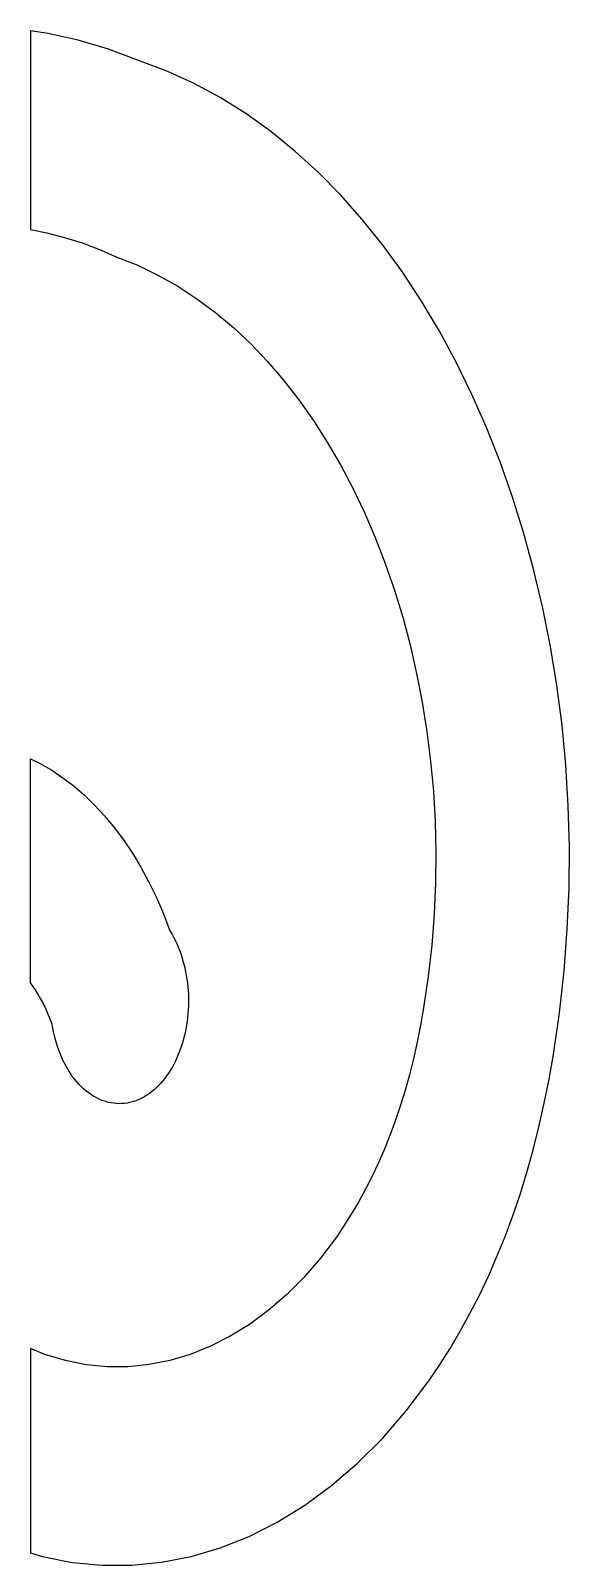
# Model space of a CAD drawing. Header units: centimetres. Extents: x -2.15 to 2.15, y -1.9 to 1.9.
# Drawn here: x -0.0152 to 0.1389, y 1.2897 to 1.7282 of the extents above; entities that cross this region are included whole.
import ezdxf

# ---------------------------------------------------------------- set-up
doc = ezdxf.new("R2010")
doc.units = ezdxf.units.CM
doc.header["$MEASUREMENT"] = 0
doc.layers.add('Layer 1', color=7, linetype='Continuous')

msp = doc.modelspace()

# ---------------------------------------------------------------- linework, layer by layer
at = {"layer": 'Layer 1', "color": 177}
for points, knots in [([(-0.01516, 1.72823), (-0.01516, 1.72823), (-0.01019, 1.72747), (-0.01019, 1.72747), (-0.01019, 1.72747), (-0.01019, 1.72747), (-0.00153, 1.72552), (-0.00153, 1.72552), (-0.00153, 1.72552), (-0.00153, 1.72552), (0.00709, 1.72292), (0.00709, 1.72292), (0.00709, 1.72292), (0.00709, 1.72292), (0.01565, 1.71968), (0.01565, 1.71968), (0.01565, 1.71968), (0.01565, 1.71968), (0.02364, 1.71673), (0.02364, 1.71673), (0.02364, 1.71673), (0.02364, 1.71673), (0.03143, 1.71321), (0.03143, 1.71321), (0.03143, 1.71321), (0.03143, 1.71321), (0.03901, 1.70914), (0.03901, 1.70914), (0.03901, 1.70914), (0.03901, 1.70914), (0.04637, 1.70455), (0.04637, 1.70455), (0.04637, 1.70455), (0.04637, 1.70455), (0.05352, 1.69944), (0.05352, 1.69944), (0.05352, 1.69944), (0.05352, 1.69944), (0.06043, 1.69384), (0.06043, 1.69384), (0.06043, 1.69384), (0.06043, 1.69384), (0.06711, 1.68777), (0.06711, 1.68777), (0.06711, 1.68777), (0.06711, 1.68777), (0.07354, 1.68124), (0.07354, 1.68124), (0.07354, 1.68124), (0.07354, 1.68124), (0.07972, 1.67427), (0.07972, 1.67427), (0.07972, 1.67427), (0.07972, 1.67427), (0.08564, 1.66689), (0.08564, 1.66689), (0.08564, 1.66689), (0.08564, 1.66689), (0.09129, 1.6591), (0.09129, 1.6591), (0.09129, 1.6591), (0.09129, 1.6591), (0.09667, 1.65093), (0.09667, 1.65093), (0.09667, 1.65093), (0.09667, 1.65093), (0.10176, 1.6424), (0.10176, 1.6424), (0.10176, 1.6424), (0.10176, 1.6424), (0.10656, 1.63352), (0.10656, 1.63352), (0.10656, 1.63352), (0.10656, 1.63352), (0.11106, 1.62432), (0.11106, 1.62432), (0.11106, 1.62432), (0.11106, 1.62432), (0.11525, 1.61481), (0.11525, 1.61481), (0.11525, 1.61481), (0.11525, 1.61481), (0.11913, 1.60501), (0.11913, 1.60501), (0.11913, 1.60501), (0.11913, 1.60501), (0.12269, 1.59493), (0.12269, 1.59493), (0.12269, 1.59493), (0.12269, 1.59493), (0.12592, 1.58461), (0.12592, 1.58461), (0.12592, 1.58461), (0.12592, 1.58461), (0.12881, 1.57404), (0.12881, 1.57404), (0.12881, 1.57404), (0.12881, 1.57404), (0.13135, 1.56327), (0.13135, 1.56327), (0.13135, 1.56327), (0.13135, 1.56327), (0.13355, 1.55229), (0.13355, 1.55229), (0.13355, 1.55229), (0.13355, 1.55229), (0.13538, 1.54114), (0.13538, 1.54114), (0.13538, 1.54114), (0.13538, 1.54114), (0.13684, 1.52982), (0.13684, 1.52982), (0.13684, 1.52982), (0.13684, 1.52982), (0.13792, 1.51836), (0.13792, 1.51836), (0.13792, 1.51836), (0.13792, 1.51836), (0.13863, 1.50678), (0.13863, 1.50678), (0.13863, 1.50678), (0.13863, 1.50678), (0.13894, 1.49509), (0.13894, 1.49509), (0.13894, 1.49509), (0.13894, 1.49509), (0.13885, 1.48331), (0.13885, 1.48331), (0.13885, 1.48331), (0.13885, 1.48331), (0.13836, 1.47147), (0.13836, 1.47147), (0.13836, 1.47147), (0.13836, 1.47147), (0.13745, 1.45958), (0.13745, 1.45958), (0.13745, 1.45958), (0.13745, 1.45958), (0.13612, 1.44765), (0.13612, 1.44765), (0.13612, 1.44765), (0.13612, 1.44765), (0.13436, 1.43572), (0.13436, 1.43572), (0.13436, 1.43572), (0.13436, 1.43572), (0.13314, 1.42865), (0.13314, 1.42865), (0.13314, 1.42865), (0.13314, 1.42865), (0.13177, 1.42175), (0.13177, 1.42175), (0.13177, 1.42175), (0.13177, 1.42175), (0.13024, 1.415), (0.13024, 1.415), (0.13024, 1.415), (0.13024, 1.415), (0.12858, 1.40842), (0.12858, 1.40842), (0.12858, 1.40842), (0.12858, 1.40842), (0.12677, 1.40199), (0.12677, 1.40199), (0.12677, 1.40199), (0.12677, 1.40199), (0.12483, 1.39574), (0.12483, 1.39574), (0.12483, 1.39574), (0.12483, 1.39574), (0.12276, 1.38964), (0.12276, 1.38964), (0.12276, 1.38964), (0.12276, 1.38964), (0.12056, 1.38372), (0.12056, 1.38372), (0.12056, 1.38372), (0.12056, 1.38372), (0.11822, 1.37795), (0.11822, 1.37795), (0.11822, 1.37795), (0.11822, 1.37795), (0.11578, 1.37236), (0.11578, 1.37236), (0.11578, 1.37236), (0.11578, 1.37236), (0.11321, 1.36693), (0.11321, 1.36693), (0.11321, 1.36693), (0.11321, 1.36693), (0.11052, 1.36169), (0.11052, 1.36169), (0.11052, 1.36169), (0.11052, 1.36169), (0.10773, 1.35661), (0.10773, 1.35661), (0.10773, 1.35661), (0.10773, 1.35661), (0.10484, 1.35171), (0.10484, 1.35171), (0.10484, 1.35171), (0.10484, 1.35171), (0.10184, 1.34698), (0.10184, 1.34698), (0.10184, 1.34698), (0.10184, 1.34698), (0.09875, 1.34242), (0.09875, 1.34242), (0.09875, 1.34242), (0.09875, 1.34242), (0.09227, 1.33386), (0.09227, 1.33386), (0.09227, 1.33386), (0.09227, 1.33386), (0.08546, 1.32601), (0.08546, 1.32601), (0.08546, 1.32601), (0.08546, 1.32601), (0.07834, 1.3189), (0.07834, 1.3189), (0.07834, 1.3189), (0.07834, 1.3189), (0.07093, 1.31254), (0.07093, 1.31254), (0.07093, 1.31254), (0.07093, 1.31254), (0.06327, 1.30693), (0.06327, 1.30693), (0.06327, 1.30693), (0.06327, 1.30693), (0.05539, 1.30209), (0.05539, 1.30209), (0.05539, 1.30209), (0.05539, 1.30209), (0.04732, 1.29802), (0.04732, 1.29802), (0.04732, 1.29802), (0.04732, 1.29802), (0.0391, 1.29475), (0.0391, 1.29475), (0.0391, 1.29475), (0.0391, 1.29475), (0.03075, 1.29227), (0.03075, 1.29227), (0.03075, 1.29227), (0.03075, 1.29227), (0.02231, 1.2906), (0.02231, 1.2906), (0.02231, 1.2906), (0.02231, 1.2906), (0.0138, 1.28976), (0.0138, 1.28976), (0.0138, 1.28976), (0.0138, 1.28976), (0.00526, 1.28975), (0.00526, 1.28975), (0.00526, 1.28975), (0.00526, 1.28975), (-0.00328, 1.29058), (-0.00328, 1.29058), (-0.00328, 1.29058), (-0.00328, 1.29058), (-0.01179, 1.29226), (-0.01179, 1.29226), (-0.01179, 1.29226), (-0.01179, 1.29226), (-0.01516, 1.29328), (-0.01516, 1.29328), (-0.01516, 1.29328), (-0.01516, 1.29328), (-0.01516, 1.35166), (-0.01516, 1.35166), (-0.01516, 1.35166), (-0.01516, 1.35166), (-0.01115, 1.35002), (-0.01115, 1.35002), (-0.01115, 1.35002), (-0.01115, 1.35002), (-0.00523, 1.34823), (-0.00523, 1.34823), (-0.00523, 1.34823), (-0.00523, 1.34823), (0.00075, 1.34706), (0.00075, 1.34706), (0.00075, 1.34706), (0.00075, 1.34706), (0.00674, 1.34648), (0.00674, 1.34648), (0.00674, 1.34648), (0.00674, 1.34648), (0.01273, 1.3465), (0.01273, 1.3465), (0.01273, 1.3465), (0.01273, 1.3465), (0.0187, 1.3471), (0.0187, 1.3471), (0.0187, 1.3471), (0.0187, 1.3471), (0.02462, 1.34827), (0.02462, 1.34827), (0.02462, 1.34827), (0.02462, 1.34827), (0.03048, 1.35002), (0.03048, 1.35002), (0.03048, 1.35002), (0.03048, 1.35002), (0.03625, 1.35232), (0.03625, 1.35232), (0.03625, 1.35232), (0.03625, 1.35232), (0.04191, 1.35518), (0.04191, 1.35518), (0.04191, 1.35518), (0.04191, 1.35518), (0.04743, 1.35858), (0.04743, 1.35858), (0.04743, 1.35858), (0.04743, 1.35858), (0.0528, 1.36253), (0.0528, 1.36253), (0.0528, 1.36253), (0.0528, 1.36253), (0.058, 1.367), (0.058, 1.367), (0.058, 1.367), (0.058, 1.367), (0.06299, 1.372), (0.06299, 1.372), (0.06299, 1.372), (0.06299, 1.372), (0.06777, 1.37751), (0.06777, 1.37751), (0.06777, 1.37751), (0.06777, 1.37751), (0.07231, 1.38353), (0.07231, 1.38353), (0.07231, 1.38353), (0.07231, 1.38353), (0.07447, 1.38673), (0.07447, 1.38673), (0.07447, 1.38673), (0.07447, 1.38673), (0.07657, 1.39005), (0.07657, 1.39005), (0.07657, 1.39005), (0.07657, 1.39005), (0.07861, 1.39349), (0.07861, 1.39349), (0.07861, 1.39349), (0.07861, 1.39349), (0.08056, 1.39706), (0.08056, 1.39706), (0.08056, 1.39706), (0.08056, 1.39706), (0.08243, 1.40075), (0.08243, 1.40075), (0.08243, 1.40075), (0.08243, 1.40075), (0.08423, 1.40456), (0.08423, 1.40456), (0.08423, 1.40456), (0.08423, 1.40456), (0.08595, 1.40849), (0.08595, 1.40849), (0.08595, 1.40849), (0.08595, 1.40849), (0.08758, 1.41253), (0.08758, 1.41253), (0.08758, 1.41253), (0.08758, 1.41253), (0.08912, 1.41669), (0.08912, 1.41669), (0.08912, 1.41669), (0.08912, 1.41669), (0.09057, 1.42097), (0.09057, 1.42097), (0.09057, 1.42097), (0.09057, 1.42097), (0.09193, 1.42537), (0.09193, 1.42537), (0.09193, 1.42537), (0.09193, 1.42537), (0.09319, 1.42988), (0.09319, 1.42988), (0.09319, 1.42988), (0.09319, 1.42988), (0.09435, 1.4345), (0.09435, 1.4345), (0.09435, 1.4345), (0.09435, 1.4345), (0.09541, 1.43924), (0.09541, 1.43924), (0.09541, 1.43924), (0.09541, 1.43924), (0.09638, 1.44408), (0.09638, 1.44408), (0.09638, 1.44408), (0.09638, 1.44408), (0.09723, 1.44904), (0.09723, 1.44904), (0.09723, 1.44904), (0.09723, 1.44904), (0.09855, 1.45798), (0.09855, 1.45798), (0.09855, 1.45798), (0.09855, 1.45798), (0.09956, 1.4669), (0.09956, 1.4669), (0.09956, 1.4669), (0.09956, 1.4669), (0.10026, 1.4758), (0.10026, 1.4758), (0.10026, 1.4758), (0.10026, 1.4758), (0.10065, 1.48467), (0.10065, 1.48467), (0.10065, 1.48467), (0.10065, 1.48467), (0.10074, 1.49348), (0.10074, 1.49348), (0.10074, 1.49348), (0.10074, 1.49348), (0.10053, 1.50224), (0.10053, 1.50224), (0.10053, 1.50224), (0.10053, 1.50224), (0.10004, 1.51092), (0.10004, 1.51092), (0.10004, 1.51092), (0.10004, 1.51092), (0.09925, 1.51951), (0.09925, 1.51951), (0.09925, 1.51951), (0.09925, 1.51951), (0.09819, 1.528), (0.09819, 1.528), (0.09819, 1.528), (0.09819, 1.528), (0.09686, 1.53637), (0.09686, 1.53637), (0.09686, 1.53637), (0.09686, 1.53637), (0.09526, 1.54461), (0.09526, 1.54461), (0.09526, 1.54461), (0.09526, 1.54461), (0.09339, 1.55271), (0.09339, 1.55271), (0.09339, 1.55271), (0.09339, 1.55271), (0.09127, 1.56065), (0.09127, 1.56065), (0.09127, 1.56065), (0.09127, 1.56065), (0.08889, 1.56842), (0.08889, 1.56842), (0.08889, 1.56842), (0.08889, 1.56842), (0.08627, 1.57601), (0.08627, 1.57601), (0.08627, 1.57601), (0.08627, 1.57601), (0.08342, 1.58339), (0.08342, 1.58339), (0.08342, 1.58339), (0.08342, 1.58339), (0.08032, 1.59057), (0.08032, 1.59057), (0.08032, 1.59057), (0.08032, 1.59057), (0.07699, 1.59752), (0.07699, 1.59752), (0.07699, 1.59752), (0.07699, 1.59752), (0.07345, 1.60423), (0.07345, 1.60423), (0.07345, 1.60423), (0.07345, 1.60423), (0.06968, 1.61069), (0.06968, 1.61069), (0.06968, 1.61069), (0.06968, 1.61069), (0.06571, 1.61688), (0.06571, 1.61688), (0.06571, 1.61688), (0.06571, 1.61688), (0.06152, 1.6228), (0.06152, 1.6228), (0.06152, 1.6228), (0.06152, 1.6228), (0.05714, 1.62842), (0.05714, 1.62842), (0.05714, 1.62842), (0.05714, 1.62842), (0.05255, 1.63373), (0.05255, 1.63373), (0.05255, 1.63373), (0.05255, 1.63373), (0.04778, 1.63872), (0.04778, 1.63872), (0.04778, 1.63872), (0.04778, 1.63872), (0.04282, 1.64338), (0.04282, 1.64338), (0.04282, 1.64338), (0.04282, 1.64338), (0.03769, 1.64769), (0.03769, 1.64769), (0.03769, 1.64769), (0.03769, 1.64769), (0.03238, 1.65164), (0.03238, 1.65164), (0.03238, 1.65164), (0.03238, 1.65164), (0.0269, 1.65522), (0.0269, 1.65522), (0.0269, 1.65522), (0.0269, 1.65522), (0.02126, 1.65841), (0.02126, 1.65841), (0.02126, 1.65841), (0.02126, 1.65841), (0.01546, 1.66119), (0.01546, 1.66119), (0.01546, 1.66119), (0.01546, 1.66119), (0.00951, 1.66356), (0.00951, 1.66356), (0.00951, 1.66356), (0.00951, 1.66356), (0.00453, 1.66572), (0.00453, 1.66572), (0.00453, 1.66572), (0.00453, 1.66572), (-0.00047, 1.6676), (-0.00047, 1.6676), (-0.00047, 1.6676), (-0.00047, 1.6676), (-0.00551, 1.66918), (-0.00551, 1.66918), (-0.00551, 1.66918), (-0.00551, 1.66918), (-0.01056, 1.67047), (-0.01056, 1.67047), (-0.01056, 1.67047), (-0.01056, 1.67047), (-0.01516, 1.67139), (-0.01516, 1.67139), (-0.01516, 1.67139), (-0.01516, 1.67139), (-0.01516, 1.72823), (-0.01516, 1.72823)], [0, 0, 0, 0, 0.007194, 0.007194, 0.007194, 0.007194, 0.014388, 0.014388, 0.014388, 0.014388, 0.021583, 0.021583, 0.021583, 0.021583, 0.028777, 0.028777, 0.028777, 0.028777, 0.035971, 0.035971, 0.035971, 0.035971, 0.043165, 0.043165, 0.043165, 0.043165, 0.05036, 0.05036, 0.05036, 0.05036, 0.057554, 0.057554, 0.057554, 0.057554, 0.064748, 0.064748, 0.064748, 0.064748, 0.071942, 0.071942, 0.071942, 0.071942, 0.079137, 0.079137, 0.079137, 0.079137, 0.086331, 0.086331, 0.086331, 0.086331, 0.093525, 0.093525, 0.093525, 0.093525, 0.100719, 0.100719, 0.100719, 0.100719, 0.107914, 0.107914, 0.107914, 0.107914, 0.115108, 0.115108, 0.115108, 0.115108, 0.122302, 0.122302, 0.122302, 0.122302, 0.129496, 0.129496, 0.129496, 0.129496, 0.136691, 0.136691, 0.136691, 0.136691, 0.143885, 0.143885, 0.143885, 0.143885, 0.151079, 0.151079, 0.151079, 0.151079, 0.158273, 0.158273, 0.158273, 0.158273, 0.165468, 0.165468, 0.165468, 0.165468, 0.172662, 0.172662, 0.172662, 0.172662, 0.179856, 0.179856, 0.179856, 0.179856, 0.18705, 0.18705, 0.18705, 0.18705, 0.194245, 0.194245, 0.194245, 0.194245, 0.201439, 0.201439, 0.201439, 0.201439, 0.208633, 0.208633, 0.208633, 0.208633, 0.215827, 0.215827, 0.215827, 0.215827, 0.223022, 0.223022, 0.223022, 0.223022, 0.230216, 0.230216, 0.230216, 0.230216, 0.23741, 0.23741, 0.23741, 0.23741, 0.244604, 0.244604, 0.244604, 0.244604, 0.251799, 0.251799, 0.251799, 0.251799, 0.258993, 0.258993, 0.258993, 0.258993, 0.266187, 0.266187, 0.266187, 0.266187, 0.273381, 0.273381, 0.273381, 0.273381, 0.280576, 0.280576, 0.280576, 0.280576, 0.28777, 0.28777, 0.28777, 0.28777, 0.294964, 0.294964, 0.294964, 0.294964, 0.302158, 0.302158, 0.302158, 0.302158, 0.309353, 0.309353, 0.309353, 0.309353, 0.316547, 0.316547, 0.316547, 0.316547, 0.323741, 0.323741, 0.323741, 0.323741, 0.330935, 0.330935, 0.330935, 0.330935, 0.338129, 0.338129, 0.338129, 0.338129, 0.345324, 0.345324, 0.345324, 0.345324, 0.352518, 0.352518, 0.352518, 0.352518, 0.359712, 0.359712, 0.359712, 0.359712, 0.366906, 0.366906, 0.366906, 0.366906, 0.374101, 0.374101, 0.374101, 0.374101, 0.381295, 0.381295, 0.381295, 0.381295, 0.388489, 0.388489, 0.388489, 0.388489, 0.395683, 0.395683, 0.395683, 0.395683, 0.402878, 0.402878, 0.402878, 0.402878, 0.410072, 0.410072, 0.410072, 0.410072, 0.417266, 0.417266, 0.417266, 0.417266, 0.42446, 0.42446, 0.42446, 0.42446, 0.431655, 0.431655, 0.431655, 0.431655, 0.438849, 0.438849, 0.438849, 0.438849, 0.446043, 0.446043, 0.446043, 0.446043, 0.453237, 0.453237, 0.453237, 0.453237, 0.460432, 0.460432, 0.460432, 0.460432, 0.467626, 0.467626, 0.467626, 0.467626, 0.47482, 0.47482, 0.47482, 0.47482, 0.482014, 0.482014, 0.482014, 0.482014, 0.489209, 0.489209, 0.489209, 0.489209, 0.496403, 0.496403, 0.496403, 0.496403, 0.503597, 0.503597, 0.503597, 0.503597, 0.510791, 0.510791, 0.510791, 0.510791, 0.517986, 0.517986, 0.517986, 0.517986, 0.52518, 0.52518, 0.52518, 0.52518, 0.532374, 0.532374, 0.532374, 0.532374, 0.539568, 0.539568, 0.539568, 0.539568, 0.546763, 0.546763, 0.546763, 0.546763, 0.553957, 0.553957, 0.553957, 0.553957, 0.561151, 0.561151, 0.561151, 0.561151, 0.568345, 0.568345, 0.568345, 0.568345, 0.57554, 0.57554, 0.57554, 0.57554, 0.582734, 0.582734, 0.582734, 0.582734, 0.589928, 0.589928, 0.589928, 0.589928, 0.597122, 0.597122, 0.597122, 0.597122, 0.604317, 0.604317, 0.604317, 0.604317, 0.611511, 0.611511, 0.611511, 0.611511, 0.618705, 0.618705, 0.618705, 0.618705, 0.625899, 0.625899, 0.625899, 0.625899, 0.633094, 0.633094, 0.633094, 0.633094, 0.640288, 0.640288, 0.640288, 0.640288, 0.647482, 0.647482, 0.647482, 0.647482, 0.654676, 0.654676, 0.654676, 0.654676, 0.661871, 0.661871, 0.661871, 0.661871, 0.669065, 0.669065, 0.669065, 0.669065, 0.676259, 0.676259, 0.676259, 0.676259, 0.683453, 0.683453, 0.683453, 0.683453, 0.690647, 0.690647, 0.690647, 0.690647, 0.697842, 0.697842, 0.697842, 0.697842, 0.705036, 0.705036, 0.705036, 0.705036, 0.71223, 0.71223, 0.71223, 0.71223, 0.719424, 0.719424, 0.719424, 0.719424, 0.726619, 0.726619, 0.726619, 0.726619, 0.733813, 0.733813, 0.733813, 0.733813, 0.741007, 0.741007, 0.741007, 0.741007, 0.748201, 0.748201, 0.748201, 0.748201, 0.755396, 0.755396, 0.755396, 0.755396, 0.76259, 0.76259, 0.76259, 0.76259, 0.769784, 0.769784, 0.769784, 0.769784, 0.776978, 0.776978, 0.776978, 0.776978, 0.784173, 0.784173, 0.784173, 0.784173, 0.791367, 0.791367, 0.791367, 0.791367, 0.798561, 0.798561, 0.798561, 0.798561, 0.805755, 0.805755, 0.805755, 0.805755, 0.81295, 0.81295, 0.81295, 0.81295, 0.820144, 0.820144, 0.820144, 0.820144, 0.827338, 0.827338, 0.827338, 0.827338, 0.834532, 0.834532, 0.834532, 0.834532, 0.841727, 0.841727, 0.841727, 0.841727, 0.848921, 0.848921, 0.848921, 0.848921, 0.856115, 0.856115, 0.856115, 0.856115, 0.863309, 0.863309, 0.863309, 0.863309, 0.870504, 0.870504, 0.870504, 0.870504, 0.877698, 0.877698, 0.877698, 0.877698, 0.884892, 0.884892, 0.884892, 0.884892, 0.892086, 0.892086, 0.892086, 0.892086, 0.899281, 0.899281, 0.899281, 0.899281, 0.906475, 0.906475, 0.906475, 0.906475, 0.913669, 0.913669, 0.913669, 0.913669, 0.920863, 0.920863, 0.920863, 0.920863, 0.928058, 0.928058, 0.928058, 0.928058, 0.935252, 0.935252, 0.935252, 0.935252, 0.942446, 0.942446, 0.942446, 0.942446, 0.94964, 0.94964, 0.94964, 0.94964, 0.956835, 0.956835, 0.956835, 0.956835, 0.964029, 0.964029, 0.964029, 0.964029, 0.971223, 0.971223, 0.971223, 0.971223, 0.978417, 0.978417, 0.978417, 0.978417, 0.985612, 0.985612, 0.985612, 0.985612, 1, 1, 1, 1]), ([(-0.01516, 1.52017), (-0.01516, 1.52017), (-0.01516, 1.45619), (-0.01516, 1.45619), (-0.01516, 1.45619), (-0.01516, 1.45619), (-0.01489, 1.45583), (-0.01489, 1.45583), (-0.01489, 1.45583), (-0.01489, 1.45583), (-0.01377, 1.45416), (-0.01377, 1.45416), (-0.01377, 1.45416), (-0.01377, 1.45416), (-0.0127, 1.45239), (-0.0127, 1.45239), (-0.0127, 1.45239), (-0.0127, 1.45239), (-0.01169, 1.45053), (-0.01169, 1.45053), (-0.01169, 1.45053), (-0.01169, 1.45053), (-0.01074, 1.44857), (-0.01074, 1.44857), (-0.01074, 1.44857), (-0.01074, 1.44857), (-0.00985, 1.44651), (-0.00985, 1.44651), (-0.00985, 1.44651), (-0.00985, 1.44651), (-0.00903, 1.44435), (-0.00903, 1.44435), (-0.00903, 1.44435), (-0.00903, 1.44435), (-0.00884, 1.44324), (-0.00884, 1.44324), (-0.00884, 1.44324), (-0.00884, 1.44324), (-0.00862, 1.44214), (-0.00862, 1.44214), (-0.00862, 1.44214), (-0.00862, 1.44214), (-0.00837, 1.44106), (-0.00837, 1.44106), (-0.00837, 1.44106), (-0.00837, 1.44106), (-0.0081, 1.44), (-0.0081, 1.44), (-0.0081, 1.44), (-0.0081, 1.44), (-0.0078, 1.43896), (-0.0078, 1.43896), (-0.0078, 1.43896), (-0.0078, 1.43896), (-0.00748, 1.43795), (-0.00748, 1.43795), (-0.00748, 1.43795), (-0.00748, 1.43795), (-0.00714, 1.43696), (-0.00714, 1.43696), (-0.00714, 1.43696), (-0.00714, 1.43696), (-0.00676, 1.43598), (-0.00676, 1.43598), (-0.00676, 1.43598), (-0.00676, 1.43598), (-0.00637, 1.43504), (-0.00637, 1.43504), (-0.00637, 1.43504), (-0.00637, 1.43504), (-0.00594, 1.43412), (-0.00594, 1.43412), (-0.00594, 1.43412), (-0.00594, 1.43412), (-0.0055, 1.43322), (-0.0055, 1.43322), (-0.0055, 1.43322), (-0.0055, 1.43322), (-0.00504, 1.43236), (-0.00504, 1.43236), (-0.00504, 1.43236), (-0.00504, 1.43236), (-0.00456, 1.43152), (-0.00456, 1.43152), (-0.00456, 1.43152), (-0.00456, 1.43152), (-0.00405, 1.43071), (-0.00405, 1.43071), (-0.00405, 1.43071), (-0.00405, 1.43071), (-0.00353, 1.42992), (-0.00353, 1.42992), (-0.00353, 1.42992), (-0.00353, 1.42992), (-0.00299, 1.42916), (-0.00299, 1.42916), (-0.00299, 1.42916), (-0.00299, 1.42916), (-0.00242, 1.42844), (-0.00242, 1.42844), (-0.00242, 1.42844), (-0.00242, 1.42844), (-0.00184, 1.42775), (-0.00184, 1.42775), (-0.00184, 1.42775), (-0.00184, 1.42775), (-0.00124, 1.4271), (-0.00124, 1.4271), (-0.00124, 1.4271), (-0.00124, 1.4271), (-0.00063, 1.42647), (-0.00063, 1.42647), (-0.00063, 1.42647), (-0.00063, 1.42647), (0, 1.42588), (0, 1.42588), (0, 1.42588), (0, 1.42588), (0.00064, 1.42533), (0.00064, 1.42533), (0.00064, 1.42533), (0.00064, 1.42533), (0.00131, 1.4248), (0.00131, 1.4248), (0.00131, 1.4248), (0.00131, 1.4248), (0.00198, 1.42432), (0.00198, 1.42432), (0.00198, 1.42432), (0.00198, 1.42432), (0.00267, 1.42388), (0.00267, 1.42388), (0.00267, 1.42388), (0.00267, 1.42388), (0.00337, 1.42347), (0.00337, 1.42347), (0.00337, 1.42347), (0.00337, 1.42347), (0.00409, 1.42309), (0.00409, 1.42309), (0.00409, 1.42309), (0.00409, 1.42309), (0.00482, 1.42277), (0.00482, 1.42277), (0.00482, 1.42277), (0.00482, 1.42277), (0.00555, 1.42248), (0.00555, 1.42248), (0.00555, 1.42248), (0.00555, 1.42248), (0.0063, 1.42223), (0.0063, 1.42223), (0.0063, 1.42223), (0.0063, 1.42223), (0.00706, 1.42203), (0.00706, 1.42203), (0.00706, 1.42203), (0.00706, 1.42203), (0.00783, 1.42187), (0.00783, 1.42187), (0.00783, 1.42187), (0.00783, 1.42187), (0.0086, 1.42175), (0.0086, 1.42175), (0.0086, 1.42175), (0.0086, 1.42175), (0.00937, 1.42168), (0.00937, 1.42168), (0.00937, 1.42168), (0.00937, 1.42168), (0.01014, 1.42165), (0.01014, 1.42165), (0.01014, 1.42165), (0.01014, 1.42165), (0.0109, 1.42166), (0.0109, 1.42166), (0.0109, 1.42166), (0.0109, 1.42166), (0.01166, 1.42172), (0.01166, 1.42172), (0.01166, 1.42172), (0.01166, 1.42172), (0.01241, 1.42183), (0.01241, 1.42183), (0.01241, 1.42183), (0.01241, 1.42183), (0.01316, 1.42197), (0.01316, 1.42197), (0.01316, 1.42197), (0.01316, 1.42197), (0.0139, 1.42216), (0.0139, 1.42216), (0.0139, 1.42216), (0.0139, 1.42216), (0.01463, 1.42239), (0.01463, 1.42239), (0.01463, 1.42239), (0.01463, 1.42239), (0.01536, 1.42266), (0.01536, 1.42266), (0.01536, 1.42266), (0.01536, 1.42266), (0.01608, 1.42297), (0.01608, 1.42297), (0.01608, 1.42297), (0.01608, 1.42297), (0.01679, 1.42331), (0.01679, 1.42331), (0.01679, 1.42331), (0.01679, 1.42331), (0.01748, 1.4237), (0.01748, 1.4237), (0.01748, 1.4237), (0.01748, 1.4237), (0.01817, 1.42413), (0.01817, 1.42413), (0.01817, 1.42413), (0.01817, 1.42413), (0.01884, 1.42459), (0.01884, 1.42459), (0.01884, 1.42459), (0.01884, 1.42459), (0.0195, 1.42509), (0.0195, 1.42509), (0.0195, 1.42509), (0.0195, 1.42509), (0.02016, 1.42563), (0.02016, 1.42563), (0.02016, 1.42563), (0.02016, 1.42563), (0.02079, 1.4262), (0.02079, 1.4262), (0.02079, 1.4262), (0.02079, 1.4262), (0.02141, 1.42681), (0.02141, 1.42681), (0.02141, 1.42681), (0.02141, 1.42681), (0.02202, 1.42745), (0.02202, 1.42745), (0.02202, 1.42745), (0.02202, 1.42745), (0.02261, 1.42813), (0.02261, 1.42813), (0.02261, 1.42813), (0.02261, 1.42813), (0.02318, 1.42884), (0.02318, 1.42884), (0.02318, 1.42884), (0.02318, 1.42884), (0.02374, 1.42958), (0.02374, 1.42958), (0.02374, 1.42958), (0.02374, 1.42958), (0.02427, 1.43036), (0.02427, 1.43036), (0.02427, 1.43036), (0.02427, 1.43036), (0.02479, 1.43116), (0.02479, 1.43116), (0.02479, 1.43116), (0.02479, 1.43116), (0.02529, 1.43201), (0.02529, 1.43201), (0.02529, 1.43201), (0.02529, 1.43201), (0.02577, 1.43288), (0.02577, 1.43288), (0.02577, 1.43288), (0.02577, 1.43288), (0.02623, 1.43378), (0.02623, 1.43378), (0.02623, 1.43378), (0.02623, 1.43378), (0.02666, 1.43471), (0.02666, 1.43471), (0.02666, 1.43471), (0.02666, 1.43471), (0.02708, 1.43567), (0.02708, 1.43567), (0.02708, 1.43567), (0.02708, 1.43567), (0.02746, 1.43666), (0.02746, 1.43666), (0.02746, 1.43666), (0.02746, 1.43666), (0.02783, 1.43767), (0.02783, 1.43767), (0.02783, 1.43767), (0.02783, 1.43767), (0.02817, 1.43871), (0.02817, 1.43871), (0.02817, 1.43871), (0.02817, 1.43871), (0.02848, 1.43975), (0.02848, 1.43975), (0.02848, 1.43975), (0.02848, 1.43975), (0.02876, 1.44082), (0.02876, 1.44082), (0.02876, 1.44082), (0.02876, 1.44082), (0.02902, 1.44189), (0.02902, 1.44189), (0.02902, 1.44189), (0.02902, 1.44189), (0.02923, 1.44297), (0.02923, 1.44297), (0.02923, 1.44297), (0.02923, 1.44297), (0.02943, 1.44405), (0.02943, 1.44405), (0.02943, 1.44405), (0.02943, 1.44405), (0.02959, 1.44515), (0.02959, 1.44515), (0.02959, 1.44515), (0.02959, 1.44515), (0.02973, 1.44624), (0.02973, 1.44624), (0.02973, 1.44624), (0.02973, 1.44624), (0.02984, 1.44734), (0.02984, 1.44734), (0.02984, 1.44734), (0.02984, 1.44734), (0.02992, 1.44845), (0.02992, 1.44845), (0.02992, 1.44845), (0.02992, 1.44845), (0.02996, 1.44956), (0.02996, 1.44956), (0.02996, 1.44956), (0.02996, 1.44956), (0.02999, 1.45066), (0.02999, 1.45066), (0.02999, 1.45066), (0.02999, 1.45066), (0.02999, 1.45177), (0.02999, 1.45177), (0.02999, 1.45177), (0.02999, 1.45177), (0.02995, 1.45287), (0.02995, 1.45287), (0.02995, 1.45287), (0.02995, 1.45287), (0.02989, 1.45397), (0.02989, 1.45397), (0.02989, 1.45397), (0.02989, 1.45397), (0.02979, 1.45507), (0.02979, 1.45507), (0.02979, 1.45507), (0.02979, 1.45507), (0.02968, 1.45616), (0.02968, 1.45616), (0.02968, 1.45616), (0.02968, 1.45616), (0.02953, 1.45724), (0.02953, 1.45724), (0.02953, 1.45724), (0.02953, 1.45724), (0.02937, 1.45832), (0.02937, 1.45832), (0.02937, 1.45832), (0.02937, 1.45832), (0.02917, 1.45939), (0.02917, 1.45939), (0.02917, 1.45939), (0.02917, 1.45939), (0.02894, 1.46044), (0.02894, 1.46044), (0.02894, 1.46044), (0.02894, 1.46044), (0.02869, 1.46148), (0.02869, 1.46148), (0.02869, 1.46148), (0.02869, 1.46148), (0.02841, 1.46251), (0.02841, 1.46251), (0.02841, 1.46251), (0.02841, 1.46251), (0.0281, 1.46353), (0.0281, 1.46353), (0.0281, 1.46353), (0.0281, 1.46353), (0.02777, 1.46453), (0.02777, 1.46453), (0.02777, 1.46453), (0.02777, 1.46453), (0.0274, 1.46552), (0.0274, 1.46552), (0.0274, 1.46552), (0.0274, 1.46552), (0.02702, 1.46648), (0.02702, 1.46648), (0.02702, 1.46648), (0.02702, 1.46648), (0.02661, 1.46743), (0.02661, 1.46743), (0.02661, 1.46743), (0.02661, 1.46743), (0.02617, 1.46835), (0.02617, 1.46835), (0.02617, 1.46835), (0.02617, 1.46835), (0.0257, 1.46926), (0.0257, 1.46926), (0.0257, 1.46926), (0.0257, 1.46926), (0.02521, 1.47014), (0.02521, 1.47014), (0.02521, 1.47014), (0.02521, 1.47014), (0.0247, 1.471), (0.0247, 1.471), (0.0247, 1.471), (0.0247, 1.471), (0.02284, 1.47588), (0.02284, 1.47588), (0.02284, 1.47588), (0.02284, 1.47588), (0.02082, 1.48054), (0.02082, 1.48054), (0.02082, 1.48054), (0.02082, 1.48054), (0.01867, 1.48498), (0.01867, 1.48498), (0.01867, 1.48498), (0.01867, 1.48498), (0.01638, 1.4892), (0.01638, 1.4892), (0.01638, 1.4892), (0.01638, 1.4892), (0.01396, 1.49321), (0.01396, 1.49321), (0.01396, 1.49321), (0.01396, 1.49321), (0.01142, 1.49699), (0.01142, 1.49699), (0.01142, 1.49699), (0.01142, 1.49699), (0.00877, 1.50054), (0.00877, 1.50054), (0.00877, 1.50054), (0.00877, 1.50054), (0.00601, 1.50386), (0.00601, 1.50386), (0.00601, 1.50386), (0.00601, 1.50386), (0.00315, 1.50695), (0.00315, 1.50695), (0.00315, 1.50695), (0.00315, 1.50695), (0.0002, 1.5098), (0.0002, 1.5098), (0.0002, 1.5098), (0.0002, 1.5098), (-0.00284, 1.51242), (-0.00284, 1.51242), (-0.00284, 1.51242), (-0.00284, 1.51242), (-0.00596, 1.51479), (-0.00596, 1.51479), (-0.00596, 1.51479), (-0.00596, 1.51479), (-0.00914, 1.51692), (-0.00914, 1.51692), (-0.00914, 1.51692), (-0.00914, 1.51692), (-0.0124, 1.51881), (-0.0124, 1.51881), (-0.0124, 1.51881), (-0.0124, 1.51881), (-0.01516, 1.52017), (-0.01516, 1.52017)], [0, 0, 0, 0, 0.008333, 0.008333, 0.008333, 0.008333, 0.016667, 0.016667, 0.016667, 0.016667, 0.025, 0.025, 0.025, 0.025, 0.033333, 0.033333, 0.033333, 0.033333, 0.041667, 0.041667, 0.041667, 0.041667, 0.05, 0.05, 0.05, 0.05, 0.058333, 0.058333, 0.058333, 0.058333, 0.066667, 0.066667, 0.066667, 0.066667, 0.075, 0.075, 0.075, 0.075, 0.083333, 0.083333, 0.083333, 0.083333, 0.091667, 0.091667, 0.091667, 0.091667, 0.1, 0.1, 0.1, 0.1, 0.108333, 0.108333, 0.108333, 0.108333, 0.116667, 0.116667, 0.116667, 0.116667, 0.125, 0.125, 0.125, 0.125, 0.133333, 0.133333, 0.133333, 0.133333, 0.141667, 0.141667, 0.141667, 0.141667, 0.15, 0.15, 0.15, 0.15, 0.158333, 0.158333, 0.158333, 0.158333, 0.166667, 0.166667, 0.166667, 0.166667, 0.175, 0.175, 0.175, 0.175, 0.183333, 0.183333, 0.183333, 0.183333, 0.191667, 0.191667, 0.191667, 0.191667, 0.2, 0.2, 0.2, 0.2, 0.208333, 0.208333, 0.208333, 0.208333, 0.216667, 0.216667, 0.216667, 0.216667, 0.225, 0.225, 0.225, 0.225, 0.233333, 0.233333, 0.233333, 0.233333, 0.241667, 0.241667, 0.241667, 0.241667, 0.25, 0.25, 0.25, 0.25, 0.258333, 0.258333, 0.258333, 0.258333, 0.266667, 0.266667, 0.266667, 0.266667, 0.275, 0.275, 0.275, 0.275, 0.283333, 0.283333, 0.283333, 0.283333, 0.291667, 0.291667, 0.291667, 0.291667, 0.3, 0.3, 0.3, 0.3, 0.308333, 0.308333, 0.308333, 0.308333, 0.316667, 0.316667, 0.316667, 0.316667, 0.325, 0.325, 0.325, 0.325, 0.333333, 0.333333, 0.333333, 0.333333, 0.341667, 0.341667, 0.341667, 0.341667, 0.35, 0.35, 0.35, 0.35, 0.358333, 0.358333, 0.358333, 0.358333, 0.366667, 0.366667, 0.366667, 0.366667, 0.375, 0.375, 0.375, 0.375, 0.383333, 0.383333, 0.383333, 0.383333, 0.391667, 0.391667, 0.391667, 0.391667, 0.4, 0.4, 0.4, 0.4, 0.408333, 0.408333, 0.408333, 0.408333, 0.416667, 0.416667, 0.416667, 0.416667, 0.425, 0.425, 0.425, 0.425, 0.433333, 0.433333, 0.433333, 0.433333, 0.441667, 0.441667, 0.441667, 0.441667, 0.45, 0.45, 0.45, 0.45, 0.458333, 0.458333, 0.458333, 0.458333, 0.466667, 0.466667, 0.466667, 0.466667, 0.475, 0.475, 0.475, 0.475, 0.483333, 0.483333, 0.483333, 0.483333, 0.491667, 0.491667, 0.491667, 0.491667, 0.5, 0.5, 0.5, 0.5, 0.508333, 0.508333, 0.508333, 0.508333, 0.516667, 0.516667, 0.516667, 0.516667, 0.525, 0.525, 0.525, 0.525, 0.533333, 0.533333, 0.533333, 0.533333, 0.541667, 0.541667, 0.541667, 0.541667, 0.55, 0.55, 0.55, 0.55, 0.558333, 0.558333, 0.558333, 0.558333, 0.566667, 0.566667, 0.566667, 0.566667, 0.575, 0.575, 0.575, 0.575, 0.583333, 0.583333, 0.583333, 0.583333, 0.591667, 0.591667, 0.591667, 0.591667, 0.6, 0.6, 0.6, 0.6, 0.608333, 0.608333, 0.608333, 0.608333, 0.616667, 0.616667, 0.616667, 0.616667, 0.625, 0.625, 0.625, 0.625, 0.633333, 0.633333, 0.633333, 0.633333, 0.641667, 0.641667, 0.641667, 0.641667, 0.65, 0.65, 0.65, 0.65, 0.658333, 0.658333, 0.658333, 0.658333, 0.666667, 0.666667, 0.666667, 0.666667, 0.675, 0.675, 0.675, 0.675, 0.683333, 0.683333, 0.683333, 0.683333, 0.691667, 0.691667, 0.691667, 0.691667, 0.7, 0.7, 0.7, 0.7, 0.708333, 0.708333, 0.708333, 0.708333, 0.716667, 0.716667, 0.716667, 0.716667, 0.725, 0.725, 0.725, 0.725, 0.733333, 0.733333, 0.733333, 0.733333, 0.741667, 0.741667, 0.741667, 0.741667, 0.75, 0.75, 0.75, 0.75, 0.758333, 0.758333, 0.758333, 0.758333, 0.766667, 0.766667, 0.766667, 0.766667, 0.775, 0.775, 0.775, 0.775, 0.783333, 0.783333, 0.783333, 0.783333, 0.791667, 0.791667, 0.791667, 0.791667, 0.8, 0.8, 0.8, 0.8, 0.808333, 0.808333, 0.808333, 0.808333, 0.816667, 0.816667, 0.816667, 0.816667, 0.825, 0.825, 0.825, 0.825, 0.833333, 0.833333, 0.833333, 0.833333, 0.841667, 0.841667, 0.841667, 0.841667, 0.85, 0.85, 0.85, 0.85, 0.858333, 0.858333, 0.858333, 0.858333, 0.866667, 0.866667, 0.866667, 0.866667, 0.875, 0.875, 0.875, 0.875, 0.883333, 0.883333, 0.883333, 0.883333, 0.891667, 0.891667, 0.891667, 0.891667, 0.9, 0.9, 0.9, 0.9, 0.908333, 0.908333, 0.908333, 0.908333, 0.916667, 0.916667, 0.916667, 0.916667, 0.925, 0.925, 0.925, 0.925, 0.933333, 0.933333, 0.933333, 0.933333, 0.941667, 0.941667, 0.941667, 0.941667, 0.95, 0.95, 0.95, 0.95, 0.958333, 0.958333, 0.958333, 0.958333, 0.966667, 0.966667, 0.966667, 0.966667, 0.975, 0.975, 0.975, 0.975, 0.983333, 0.983333, 0.983333, 0.983333, 1, 1, 1, 1])]:
    msp.add_open_spline(points, degree=3, knots=knots, dxfattribs=at)

doc.saveas('drawing.dxf')
